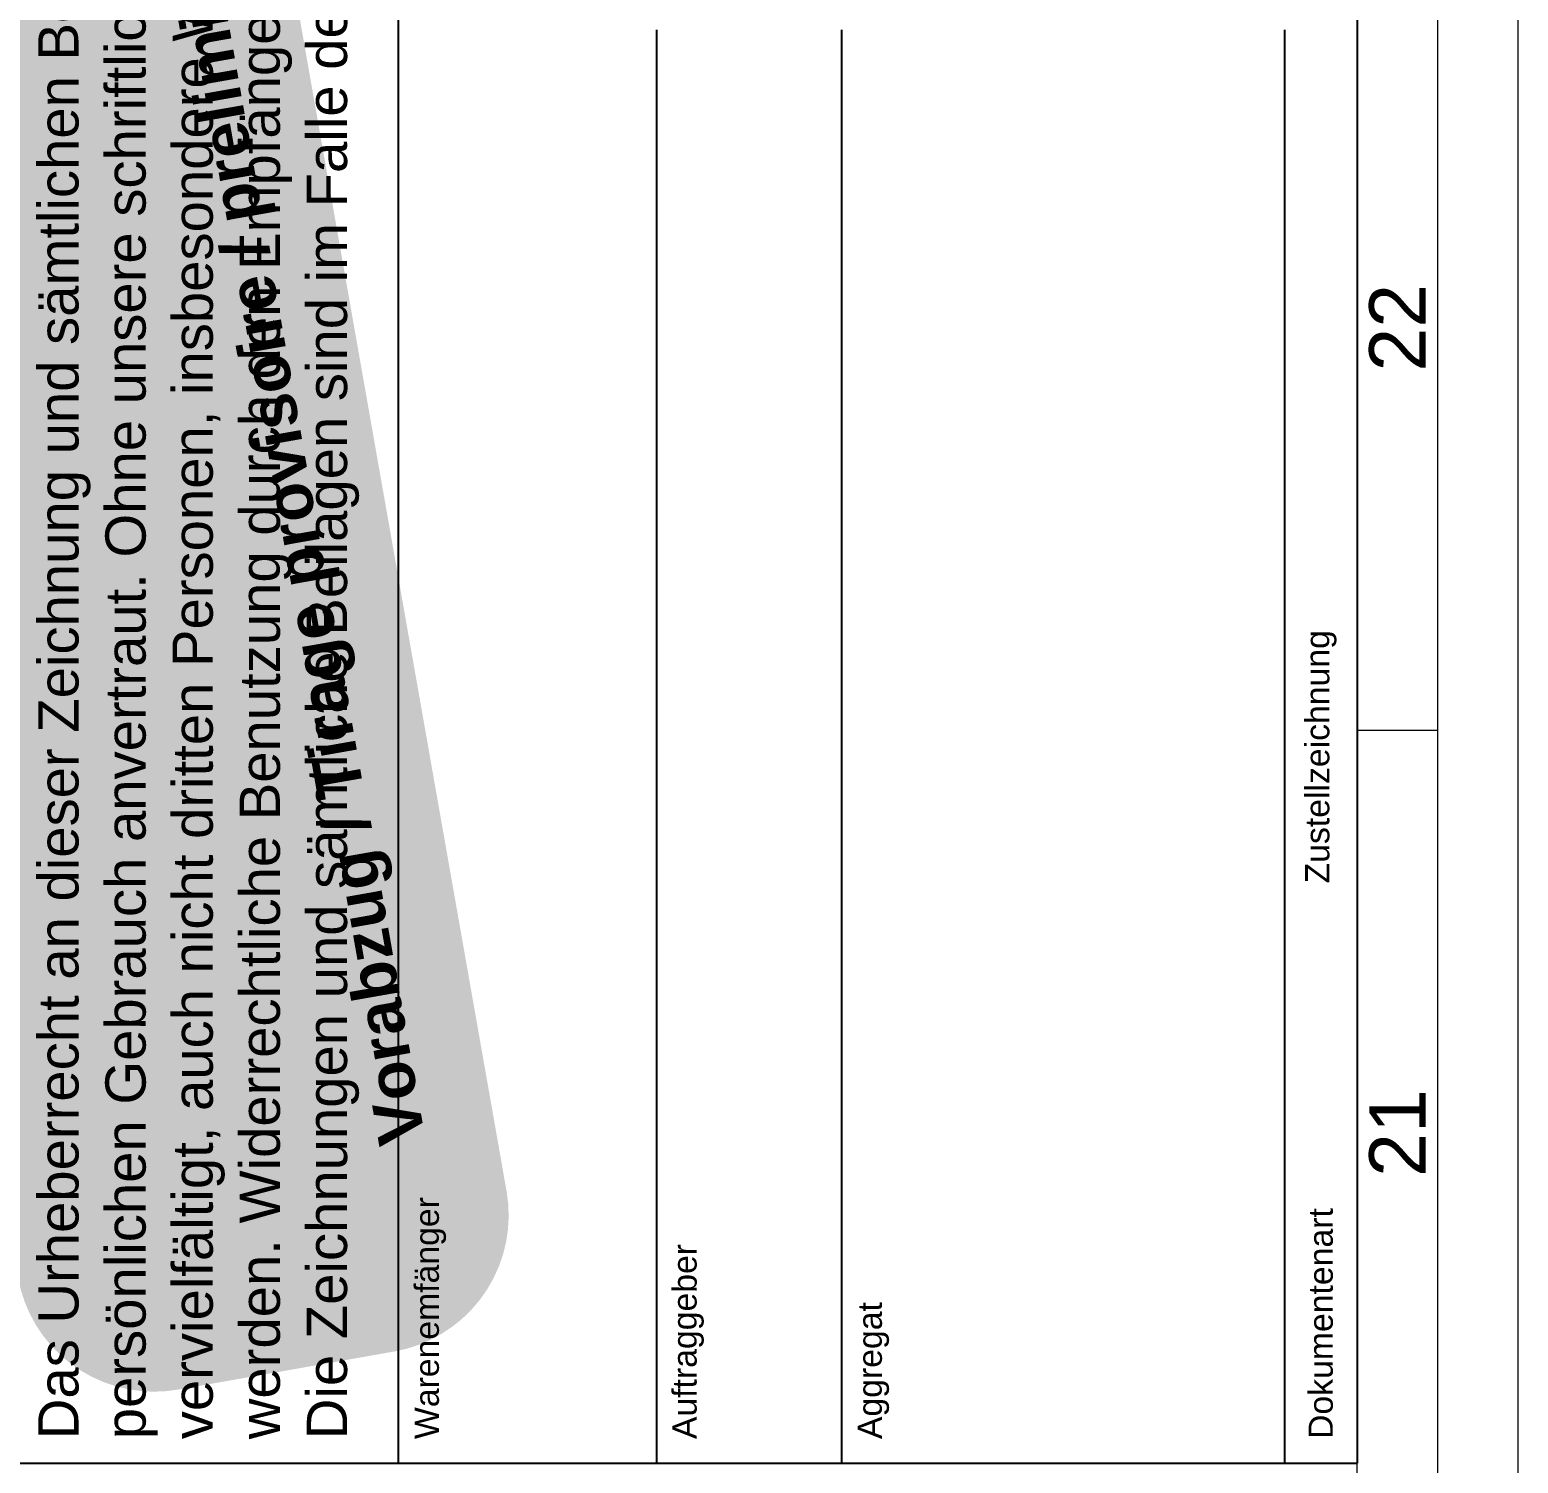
# Paper-space layout 'A0 - Portrait' of a CAD drawing. Header units: millimetres. Extents: x 0 to 841, y 0 to 1189.
# Drawn here: x 748.6 to 841, y 999 to 1088 of the extents above; entities that cross this region are included whole.
import ezdxf
from ezdxf.enums import TextEntityAlignment as Align

# ---------------------------------------------------------------- set-up
doc = ezdxf.new("R2010")
doc.units = ezdxf.units.MM
for name, color, linetype, lineweight in [('CDL_FRAME', 7, 'Continuous', 18), ('CDL_FRAME_GREEN', 3, 'Continuous', 18), ('CDL_FRAME_RED', 1, 'Continuous', 18), ('CDL_FRAME_YELLOW', 2, 'Continuous', 18)]:
    doc.layers.add(name, color=color, linetype=linetype, lineweight=lineweight)
for name, color, linetype in [('CDL_LANGUAGE_DE', 3, 'Continuous'), ('CDL_STAMP_PRELIMINARY', 10, 'Continuous'), ('CDL_TITLE_BLOCK', 7, 'Continuous'), ('CDL_TITLE_BLOCK_CYAN', 4, 'Continuous'), ('CDL_TITLE_BLOCK_GREEN', 3, 'Continuous'), ('CDL_TITLE_BLOCK_RED', 1, 'Continuous')]:
    doc.layers.add(name, color=color, linetype=linetype)
doc.styles.add('RHI-CD2012', font='arial.ttf', dxfattribs={"height": 3})
doc.styles.add('RHI_BORDER', font='arial.ttf')
doc.styles.add('RHI_HEADER2017-H1_5', font='arial.ttf', dxfattribs={"height": 1.5})
doc.styles.add('RHI_HEADER2017-H2', font='arial.ttf', dxfattribs={"height": 2})
doc.styles.add('RHI_HEADER2017-H3', font='arial.ttf', dxfattribs={"height": 3})
doc.styles.add('RHI_HEADER2017-H4', font='arial.ttf', dxfattribs={"height": 4})
doc.styles.get("Standard").update_dxf_attribs({"font": 'arial.ttf'})

# ---------------------------------------------------------------- blocks, each defined once
blk = doc.blocks.new('PORTRAIT_DINA0_FRAME_REV03_ISO5457')
at = {"layer": 'CDL_FRAME', "linetype": 'Continuous'}
blk.add_line((831, 20), (831, 1179), dxfattribs=at)
at = {"layer": 'CDL_FRAME_GREEN', "linetype": 'Continuous'}
blk.add_line((841, 0), (841, 1189), dxfattribs=at)
at = {"layer": 'CDL_FRAME_RED', "linetype": 'Continuous'}
blk.add_line((836, 15), (836, 1184), dxfattribs=at)
at = {"layer": 'CDL_FRAME_YELLOW', "linetype": 'Continuous'}
blk.add_line((836, 1044.5), (831, 1044.5), dxfattribs=at)
at = {"layer": 'CDL_FRAME_GREEN', "linetype": 'Continuous', "style": 'RHI_BORDER'}
for s, p in [('22', (833.5, 1069.5)), ('21', (833.5, 1019.5))]:
    blk.add_text(s, height=3.5, rotation=90, dxfattribs=at).set_placement(p, align=Align.MIDDLE_CENTER)
blk = doc.blocks.new('CDB_STAMP_PRELIMINARY')
at = {"layer": 'CDL_STAMP_PRELIMINARY', "true_color": 0xcccccc}
h = blk.add_hatch(color=254, dxfattribs=at)
h.dxf.hatch_style = 1
h.paths.add_polyline_path([(11.638, 82.548, 0.414214), (5.148, 73.281), (7.514, 59.863, 0.414214), (16.782, 53.373), (168.442, 80.115, 0.414214), (174.932, 89.383), (172.566, 102.801, 0.414214), (163.298, 109.29)])
at = {"layer": 'CDL_STAMP_PRELIMINARY', "color": 1, "true_color": 0xff0000, "const_width": 1.17}
blk.add_lwpolyline([(11.638, 82.548), (163.298, 109.29, -0.414214), (172.566, 102.801), (174.932, 89.383, -0.414214), (168.442, 80.115), (16.782, 53.373, -0.414214), (7.514, 59.863), (5.148, 73.281, -0.414214)], format="xyb", close=True, dxfattribs=at)
at = {"layer": 'CDL_STAMP_PRELIMINARY', "attachment_point": 5, "rotation": 10}
for s, insert, char_height, width in [('{\\fArial|b1|i0|c0|p34;\\C256;\\c255;PRELIMINARY}', (89.565, 84.027), 16, 175.3043), ('{\\fArial|b1|i0|c0|p34;\\C256;\\c255;Vorabzug / Tirage provisoire / preliminar / \\fTimes New Roman|b1|i0|c204|p18;Предварительная документация}', (91.783, 71.454), 2.9, 177.5032)]:
    blk.add_mtext(s, dxfattribs=dict(at, insert=insert, char_height=char_height, width=width))
blk = doc.blocks.new('PORTRAIT_DIN_TITLEBLOCK_REV06_ISO7200')
at = {"layer": 'CDL_TITLE_BLOCK'}
for p in [(0, 0), (-59.5, -180)]:
    blk.add_line(p, (0, -180), dxfattribs=at)
at = {"layer": 'CDL_STAMP_PRELIMINARY', "rotation": 89.99999999999999}
blk.add_blockref('CDB_STAMP_PRELIMINARY', (0, -180), dxfattribs=at)
at = {"layer": 'CDL_TITLE_BLOCK_RED', "style": 'RHI_HEADER2017-H1_5'}
for tag, p in [('APPR_AS_CORR', (-142.315, -88.4)), ('REV_RESUB', (-137.815, -88.4)), ('APPROVED', (-146.815, -88.4)), ('REJECTED', (-133.315, -88.4))]:
    blk.add_attdef(tag, text='', height=1.5, rotation=90, dxfattribs=at).set_placement(p, align=Align.MIDDLE_CENTER)
at = {"layer": 'CDL_TITLE_BLOCK_RED', "style": 'RHI_HEADER2017-H3'}
for tag, p in [('APPROVAL_DATE', (-122.315, -157.5)), ('APPROVAL_COMPANY', (-152.815, -173.4)), ('APPROVAL_BY', (-128.315, -157.5))]:
    blk.add_attdef(tag, text='', height=3, rotation=90, dxfattribs=at).set_placement(p, align=Align.MIDDLE_LEFT)
at = {"layer": 'CDL_TITLE_BLOCK'}
blk.add_line((-4.5, -91), (-4.5, -180), dxfattribs=at)
blk.add_lwpolyline([(-59.5, -180), (-59.5, 0), (-84.315, 0), (-84.315, -180)], close=True, dxfattribs=at)
at = {"layer": 'CDL_TITLE_BLOCK_GREEN', "linetype": 'Continuous'}
for p, q in [((-43.5, -91.002), (-43.5, -180)), ((-32, -91.002), (-32, -180))]:
    blk.add_line(p, q, dxfattribs=at)
at = {"layer": 'CDL_LANGUAGE_DE', "rotation": 90, "style": 'RHI-CD2012'}
for s, insert, char_height, width, attachment_point in [('\\pxql;Das Urheberrecht an dieser Zeichnung und sämtlichen Beilagen verbleibt uns. Sie sind dem Empfänger nur zum persönlichen Gebrauch anvertraut. Ohne unsere schriftliche Genehmigung dürfen sie nicht kopiert oder vervielfältigt, auch nicht dritten Personen, insbesondere Wettbewerbern mitgeteilt oder zugänglich gemacht werden. Widerrechtliche Benutzung durch den Empfänger oder Dritte hat zivil- und strafrechtliche Folgen.\\PDie Zeichnungen und sämtliche Beilagen sind im Falle der Nichtbestellung sofort zurückzugeben.', (-71.908, -89.466), 2.5, 178.08455, 5), ('{\\C7;Zustellzeichnung}', (-2.25, -144), 1.5, 52.16252, 4), ('Warenemfänger', (-58.5, -178.5), 1.5, 26.21661, 1), ('Dokumentenart', (-2.25, -178.49), 1.5, 31.32271, 4), ('Aggregat', (-31, -178.5), 1.5, 13.25185, 1)]:
    blk.add_mtext(s, dxfattribs=dict(at, insert=insert, char_height=char_height, width=width, attachment_point=attachment_point))
at = {"layer": 'CDL_LANGUAGE_DE', "insert": (-42.5, -178.5), "char_height": 1.5, "attachment_point": 1, "rotation": 90, "style": 'RHI-CD2012'}
blk.add_mtext('Auftraggeber', dxfattribs=at)
at = {"layer": 'CDL_TITLE_BLOCK', "style": 'RHI_HEADER2017-H4'}
for tag, p in [('GEN-TITLE-SCA{5.42}', (-29.023, -9.75)), ('OF', (-4.5, -5.75)), ('PA.', (-4.5, -17.25)), ('REV', (-4.5, -43.25)), ('DWG_NO', (-4.5, -63)), ('SIZE', (-4.5, -84))]:
    blk.add_attdef(tag, text='', height=3.5, rotation=90, dxfattribs=at).set_placement(p, align=Align.MIDDLE_CENTER)
at = {"layer": 'CDL_TITLE_BLOCK'}
for tag, height, style, p in [('UNIT_DISCRIPTION_1_2ND_LANGUAGE', 2, 'RHI_HEADER2017-H2', (-8.408, -178.5)), ('UNIT_DISCRIPTION_2_2ND_LANGUAGE', 2, 'RHI_HEADER2017-H2', (-4.908, -178.5)), ('UNIT_DISCRIPTION_1_1ST_LANGUAGE', 2, 'RHI_HEADER2017-H2', (-20.908, -178.5)), ('UNIT_DISCRIPTION_2_1ST_LANGUAGE', 2, 'RHI_HEADER2017-H2', (-17.408, -178.5)), ('UNIT_2ND_LANGUAGE', 3, 'RHI_HEADER2017-H3', (-11.612, -178.5)), ('UNIT_1ST_LANGUAGE', 3, 'RHI_HEADER2017-H3', (-24.112, -178.5)), ('COUNTRY_CONSIGNEE', 2, 'RHI_HEADER2017-H2', (-43.908, -178.5)), ('CONSIGNEE-1', 3, 'RHI_HEADER2017-H3', (-51.612, -178.5)), ('CONSIGNEE-2', 3, 'RHI_HEADER2017-H3', (-47.112, -178.5)), ('COUNTRY_CLIENT', 2, 'RHI_HEADER2017-H2', (-32.408, -178.5)), ('CLIENT', 3, 'RHI_HEADER2017-H3', (-35.612, -178.5))]:
    blk.add_attdef(tag, text='', height=height, rotation=90, dxfattribs=dict(at, style=style)).set_placement(p, align=Align.BOTTOM_LEFT)
at = {"layer": 'CDL_TITLE_BLOCK_CYAN', "style": 'RHI_HEADER2017-H2'}
for tag, p in [('REV_4_MODIFICATION', (-109.815, -105.401)), ('REV_3_MODIFICATION', (-104.065, -105.401)), ('REV_2_MODIFICATION', (-98.565, -105.401)), ('REV_1_MODIFICATION', (-93.065, -105.401))]:
    blk.add_attdef(tag, text='', height=2, rotation=90, dxfattribs=at).set_placement(p, align=Align.MIDDLE_LEFT)
for tag, p in [('REV_4_CHECKED_BY', (-109.815, -113.901)), ('REV_3_CHECKED_BY', (-104.065, -113.901)), ('REV_2_CHECKED_BY', (-98.565, -113.901)), ('REV_1_CHECKED_BY', (-93.065, -113.901)), ('REV_4_CHECKING_DATE', (-109.815, -128.401)), ('REV_3_CHECKING_DATE', (-104.065, -128.401)), ('REV_2_CHECKING_DATE', (-98.565, -128.401)), ('REV_1_CHECKING_DATE', (-93.065, -128.401)), ('REV_4_DRAWN_BY', (-109.815, -142.901)), ('REV_3_DRAWN_BY', (-104.065, -142.901)), ('REV_2_DRAWN_BY', (-98.565, -142.901)), ('REV_1_DRAWN_BY', (-93.065, -142.901)), ('REV_4_DATE_DRAWN', (-109.815, -157.401)), ('REV_3_DATE_DRAWN', (-104.065, -157.401)), ('REV_2_DATE_DRAWN', (-98.565, -157.401)), ('REV_1_DATE_DRAWN', (-93.065, -157.401)), ('REV_4_STATE', (-109.815, -169.05)), ('REV_3_STATE', (-104.065, -169.05)), ('REV_2_STATE', (-98.565, -169.05)), ('REV_1_STATE', (-93.065, -169.05)), ('REV_4', (-109.815, -176.35)), ('REV_3', (-104.065, -176.35)), ('REV_2', (-98.565, -176.35)), ('REV_1', (-93.065, -176.35))]:
    blk.add_attdef(tag, text='', height=2, rotation=90, dxfattribs=at).set_placement(p, align=Align.MIDDLE_CENTER)
at = {"layer": 'CDL_TITLE_BLOCK_RED'}
for tag, height, style, p in [('FORMER', 1.5, 'RHI_HEADER2017-H1_5', (-15.954, -9.75)), ('CHECKED_BY', 2, 'RHI_HEADER2017-H2', (-26.752, -46)), ('DRAWN_BY', 2, 'RHI_HEADER2017-H2', (-31.252, -46)), ('CREATION_DATE', 2, 'RHI_HEADER2017-H2', (-31.252, -62.206)), ('CHECKING_DATE', 2, 'RHI_HEADER2017-H2', (-26.752, -62))]:
    blk.add_attdef(tag, text='', height=height, rotation=90, dxfattribs=dict(at, style=style)).set_placement(p, align=Align.MIDDLE_CENTER)
blk = doc.blocks.new('PORTRAIT_DIN_TITLEBLOCK_REV07_ISO7200')
at = {"layer": 'CDL_TITLE_BLOCK'}
for p in [(0, 0), (-59.5, -180)]:
    blk.add_line(p, (0, -180), dxfattribs=at)
at = {"layer": 'CDL_STAMP_PRELIMINARY', "rotation": 90}
blk.add_blockref('CDB_STAMP_PRELIMINARY', (0, -180), dxfattribs=at)
at = {"layer": 'CDL_TITLE_BLOCK_RED', "style": 'RHI_HEADER2017-H1_5'}
for tag, p in [('APPR_AS_CORR', (-142.315, -88.4)), ('REV_RESUB', (-137.815, -88.4)), ('APPROVED', (-146.815, -88.4)), ('REJECTED', (-133.315, -88.4))]:
    blk.add_attdef(tag, text='', height=1.5, rotation=90, dxfattribs=at).set_placement(p, align=Align.MIDDLE_CENTER)
at = {"layer": 'CDL_TITLE_BLOCK_RED', "style": 'RHI_HEADER2017-H3'}
for tag, p in [('APPROVAL_DATE', (-122.315, -157.5)), ('APPROVAL_COMPANY', (-152.815, -173.4)), ('APPROVAL_BY', (-128.315, -157.5))]:
    blk.add_attdef(tag, text='', height=3, rotation=90, dxfattribs=at).set_placement(p, align=Align.MIDDLE_LEFT)
at = {"layer": 'CDL_TITLE_BLOCK'}
blk.add_line((-4.5, -91), (-4.5, -180), dxfattribs=at)
blk.add_lwpolyline([(-59.5, -180), (-59.5, 0), (-84.315, 0), (-84.315, -180)], close=True, dxfattribs=at)
at = {"layer": 'CDL_TITLE_BLOCK_GREEN', "linetype": 'Continuous'}
for p, q in [((-43.5, -91.002), (-43.5, -180)), ((-32, -91.002), (-32, -180))]:
    blk.add_line(p, q, dxfattribs=at)
at = {"layer": 'CDL_LANGUAGE_DE', "rotation": 90, "style": 'RHI-CD2012'}
for s, insert, char_height, width, attachment_point in [('\\pxql;Das Urheberrecht an dieser Zeichnung und sämtlichen Beilagen verbleibt uns. Sie sind dem Empfänger nur zum persönlichen Gebrauch anvertraut. Ohne unsere schriftliche Genehmigung dürfen sie nicht kopiert oder vervielfältigt, auch nicht dritten Personen, insbesondere Wettbewerbern mitgeteilt oder zugänglich gemacht werden. Widerrechtliche Benutzung durch den Empfänger oder Dritte hat zivil- und strafrechtliche Folgen.\\PDie Zeichnungen und sämtliche Beilagen sind im Falle der Nichtbestellung sofort zurückzugeben.', (-71.908, -89.466), 2.5, 178.08455, 5), ('{\\C7;Zustellzeichnung}', (-2.25, -144), 1.5, 52.16252, 4), ('Warenemfänger', (-58.5, -178.5), 1.5, 26.21661, 1), ('Dokumentenart', (-2.25, -178.49), 1.5, 31.32271, 4), ('Aggregat', (-31, -178.5), 1.5, 13.25185, 1)]:
    blk.add_mtext(s, dxfattribs=dict(at, insert=insert, char_height=char_height, width=width, attachment_point=attachment_point))
at = {"layer": 'CDL_LANGUAGE_DE', "insert": (-42.5, -178.5), "char_height": 1.5, "attachment_point": 1, "rotation": 90, "style": 'RHI-CD2012'}
blk.add_mtext('Auftraggeber', dxfattribs=at)
at = {"layer": 'CDL_TITLE_BLOCK', "style": 'RHI_HEADER2017-H4'}
for tag, p in [('GEN-TITLE-SCA{5.42}', (-29.023, -9.75)), ('OF', (-4.5, -5.75)), ('PA.', (-4.5, -17.25)), ('REV', (-4.5, -43.25)), ('DWG_NO', (-4.5, -63)), ('SIZE', (-4.5, -84))]:
    blk.add_attdef(tag, text='', height=3.5, rotation=90, dxfattribs=at).set_placement(p, align=Align.MIDDLE_CENTER)
at = {"layer": 'CDL_TITLE_BLOCK'}
for tag, height, style, p in [('UNIT_DISCRIPTION_1_2ND_LANGUAGE', 2, 'RHI_HEADER2017-H2', (-8.408, -178.5)), ('UNIT_DISCRIPTION_2_2ND_LANGUAGE', 2, 'RHI_HEADER2017-H2', (-4.908, -178.5)), ('UNIT_DISCRIPTION_1_1ST_LANGUAGE', 2, 'RHI_HEADER2017-H2', (-20.908, -178.5)), ('UNIT_DISCRIPTION_2_1ST_LANGUAGE', 2, 'RHI_HEADER2017-H2', (-17.408, -178.5)), ('UNIT_2ND_LANGUAGE', 3, 'RHI_HEADER2017-H3', (-11.612, -178.5)), ('UNIT_1ST_LANGUAGE', 3, 'RHI_HEADER2017-H3', (-24.112, -178.5)), ('COUNTRY_CONSIGNEE', 2, 'RHI_HEADER2017-H2', (-43.908, -178.5)), ('CONSIGNEE-1', 3, 'RHI_HEADER2017-H3', (-51.612, -178.5)), ('CONSIGNEE-2', 3, 'RHI_HEADER2017-H3', (-47.112, -178.5)), ('COUNTRY_CLIENT', 2, 'RHI_HEADER2017-H2', (-32.408, -178.5)), ('CLIENT', 3, 'RHI_HEADER2017-H3', (-35.612, -178.5))]:
    blk.add_attdef(tag, text='', height=height, rotation=90, dxfattribs=dict(at, style=style)).set_placement(p, align=Align.BOTTOM_LEFT)
at = {"layer": 'CDL_TITLE_BLOCK_CYAN', "style": 'RHI_HEADER2017-H2'}
for tag, p in [('REV_4_MODIFICATION', (-109.815, -105.401)), ('REV_3_MODIFICATION', (-104.065, -105.401)), ('REV_2_MODIFICATION', (-98.565, -105.401)), ('REV_1_MODIFICATION', (-93.065, -105.401))]:
    blk.add_attdef(tag, text='', height=2, rotation=90, dxfattribs=at).set_placement(p, align=Align.MIDDLE_LEFT)
for tag, p in [('REV_4_CHECKED_BY', (-109.815, -113.901)), ('REV_3_CHECKED_BY', (-104.065, -113.901)), ('REV_2_CHECKED_BY', (-98.565, -113.901)), ('REV_1_CHECKED_BY', (-93.065, -113.901)), ('REV_4_CHECKING_DATE', (-109.815, -128.401)), ('REV_3_CHECKING_DATE', (-104.065, -128.401)), ('REV_2_CHECKING_DATE', (-98.565, -128.401)), ('REV_1_CHECKING_DATE', (-93.065, -128.401)), ('REV_4_DRAWN_BY', (-109.815, -142.901)), ('REV_3_DRAWN_BY', (-104.065, -142.901)), ('REV_2_DRAWN_BY', (-98.565, -142.901)), ('REV_1_DRAWN_BY', (-93.065, -142.901)), ('REV_4_DATE_DRAWN', (-109.815, -157.401)), ('REV_3_DATE_DRAWN', (-104.065, -157.401)), ('REV_2_DATE_DRAWN', (-98.565, -157.401)), ('REV_1_DATE_DRAWN', (-93.065, -157.401)), ('REV_4_STATE', (-109.815, -169.05)), ('REV_3_STATE', (-104.065, -169.05)), ('REV_2_STATE', (-98.565, -169.05)), ('REV_1_STATE', (-93.065, -169.05)), ('REV_4', (-109.815, -176.35)), ('REV_3', (-104.065, -176.35)), ('REV_2', (-98.565, -176.35)), ('REV_1', (-93.065, -176.35))]:
    blk.add_attdef(tag, text='', height=2, rotation=90, dxfattribs=at).set_placement(p, align=Align.MIDDLE_CENTER)
at = {"layer": 'CDL_TITLE_BLOCK_RED'}
for tag, height, style, p in [('FORMER', 1.5, 'RHI_HEADER2017-H1_5', (-15.954, -9.75)), ('CHECKED_BY', 2, 'RHI_HEADER2017-H2', (-26.752, -46)), ('DRAWN_BY', 2, 'RHI_HEADER2017-H2', (-31.252, -46)), ('CREATION_DATE', 2, 'RHI_HEADER2017-H2', (-31.252, -62.206)), ('CHECKING_DATE', 2, 'RHI_HEADER2017-H2', (-26.752, -62))]:
    blk.add_attdef(tag, text='', height=height, rotation=90, dxfattribs=dict(at, style=style)).set_placement(p, align=Align.MIDDLE_CENTER)

psp = doc.layouts.new('A0 - Portrait')

# ---------------------------------------------------------------- block references
at = {"layer": 'CDL_TITLE_BLOCK', "lineweight": 0}
psp.add_blockref('PORTRAIT_DINA0_FRAME_REV03_ISO5457', (0, 0), dxfattribs=at)

# ---------------------------------------------------------------- next in the draw order: block references
psp.add_blockref('PORTRAIT_DIN_TITLEBLOCK_REV06_ISO7200', (831, 1179))

# ---------------------------------------------------------------- next in the draw order: block references
at = {"lineweight": 0}
psp.add_blockref('PORTRAIT_DIN_TITLEBLOCK_REV07_ISO7200', (831, 1179), dxfattribs=at)

doc.saveas('drawing.dxf')
